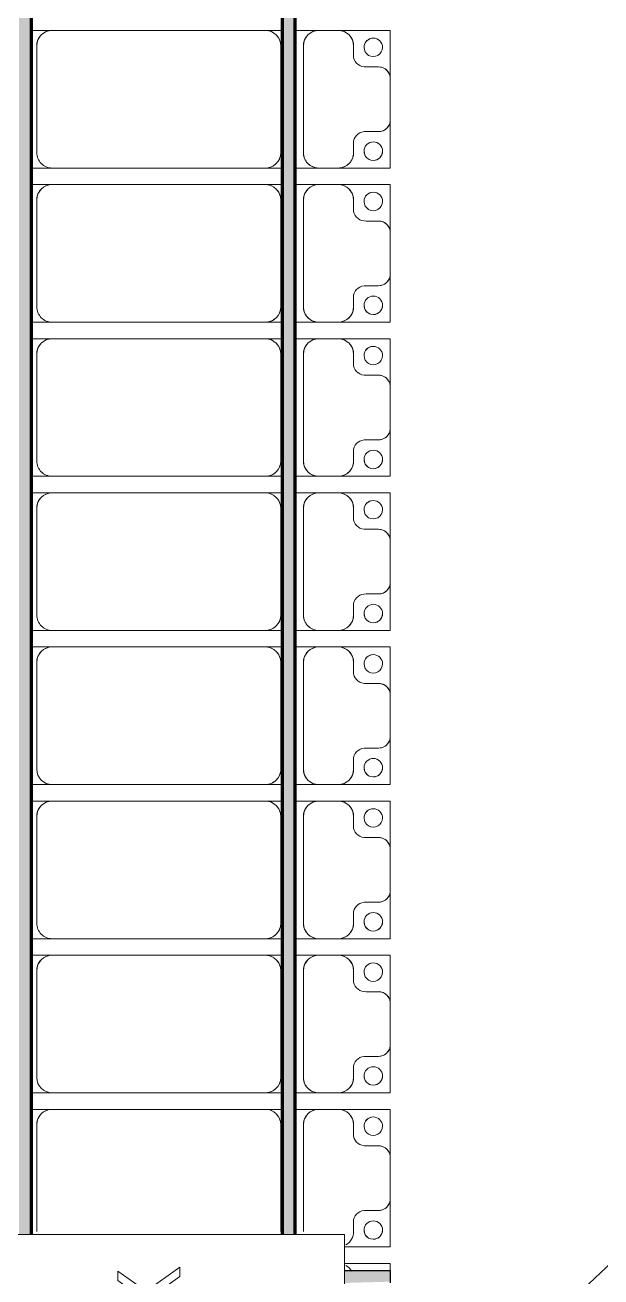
# Model space of a CAD drawing. Header units: millimetres. Extents: x -268744 to 115753, y -96240 to -10461.
# Drawn here: x 33730 to 35598, y -46627 to -42566 of the extents above; entities that cross this region are included whole.
import ezdxf

# ---------------------------------------------------------------- set-up
doc = ezdxf.new("R2010")
doc.units = ezdxf.units.MM
doc.layers.add('A-GENM', color=13, linetype='Continuous', lineweight=9)
doc.layers.add('S-BEAM', color=12, linetype='Continuous', lineweight=9)
doc.layers.add('GC-DAY NEO', color=5, linetype='Continuous')

# ---------------------------------------------------------------- blocks, each defined once
blk = doc.blocks.new('Dầm C52 - Hộp 40x60-V26-KHUNG KẾT CẤU BÈ PIN 1')
at = {"layer": 'S-BEAM', "lineweight": 25}
h = blk.add_hatch(color=4, dxfattribs=at)
h.paths.add_polyline_path([(-145811, -20), (-73437.3, -15.7), (-73437.3, 20), (-145811, 20), (-145811, -15.7)])
h.paths.add_polyline_path([(-72237.3, -20), (-593.6, -15.7), (-593.6, 20), (-72237.3, 20), (-72237.3, -15.7)])
h.paths.add_polyline_path([(606.4, -20), (72250.2, -15.7), (72250.2, 20), (606.4, 20), (606.4, -15.7)])
h.paths.add_polyline_path([(73450.2, -20), (144462.7, -15.7), (144462.7, 20), (73450.2, 20), (73450.2, -15.7)])
h.paths.add_polyline_path([(145662.7, -20), (145811, -15.7), (145811, 20), (145662.7, 20), (145662.7, -15.7)])
at = {"layer": 'S-BEAM', "color": 4, "lineweight": 25}
for p, q in [((145662.7, 20), (145811, 20)), ((145811, 20), (145811, -20))]:
    blk.add_line(p, q, dxfattribs=at)
blk = doc.blocks.new('Dai phaodi lai - DẢI PHAO ĐI LẠI-V77-KHUNG KẾT CẤU BÈ PIN 1')
at = {"layer": 'A-GENM', "color": 7}
for p, q in [((22276.8, 748.4), (22433.1, 748.4)), ((22276.8, 579.3), (22276.8, 748.4)), ((22276.8, 748.4), (22276.8, 579.3)), ((22433.1, 748.4), (22276.8, 748.4)), ((22566.9, 748.4), (22433.1, 748.4)), ((22566.9, 748.4), (22723.2, 748.4)), ((22723.2, 748.4), (22566.9, 748.4)), ((22723.2, 748.4), (22723.2, 579.3)), ((22723.2, 579.3), (22723.2, 748.4)), ((22776.8, 748.4), (22933.1, 748.4)), ((22776.8, 579.3), (22776.8, 748.4)), ((22776.8, 748.4), (22776.8, 579.3)), ((22933.1, 748.4), (22776.8, 748.4)), ((23066.9, 748.4), (22933.1, 748.4)), ((23066.9, 748.4), (23223.2, 748.4)), ((23223.2, 748.4), (23066.9, 748.4)), ((23223.2, 748.4), (23223.2, 579.3)), ((23223.2, 579.3), (23223.2, 748.4)), ((23276.8, 748.4), (23433.1, 748.4)), ((23276.8, 579.3), (23276.8, 748.4)), ((23276.8, 748.4), (23276.8, 579.3)), ((23433.1, 748.4), (23276.8, 748.4)), ((23566.9, 748.4), (23433.1, 748.4)), ((23566.9, 748.4), (23723.2, 748.4)), ((23723.2, 748.4), (23566.9, 748.4)), ((23723.2, 748.4), (23723.2, 579.3)), ((23723.2, 579.3), (23723.2, 748.4)), ((23776.8, 748.4), (23933.1, 748.4)), ((23776.8, 579.3), (23776.8, 748.4)), ((23776.8, 748.4), (23776.8, 579.3)), ((23933.1, 748.4), (23776.8, 748.4)), ((24066.9, 748.4), (23933.1, 748.4)), ((24066.9, 748.4), (24223.2, 748.4)), ((24223.2, 748.4), (24066.9, 748.4)), ((24223.2, 748.4), (24223.2, 579.3)), ((24223.2, 579.3), (24223.2, 748.4)), ((24276.8, 748.4), (24433.1, 748.4)), ((24276.8, 579.3), (24276.8, 748.4)), ((24276.8, 748.4), (24276.8, 579.3)), ((24433.1, 748.4), (24276.8, 748.4)), ((24566.9, 748.4), (24433.1, 748.4)), ((24566.9, 748.4), (24723.2, 748.4)), ((24723.2, 748.4), (24566.9, 748.4)), ((24723.2, 748.4), (24723.2, 579.3)), ((24723.2, 579.3), (24723.2, 748.4)), ((24776.8, 748.4), (24933.1, 748.4)), ((24776.8, 579.3), (24776.8, 748.4)), ((24776.8, 748.4), (24776.8, 579.3)), ((24933.1, 748.4), (24776.8, 748.4)), ((25066.9, 748.4), (24933.1, 748.4)), ((25066.9, 748.4), (25223.2, 748.4)), ((25223.2, 748.4), (25066.9, 748.4)), ((25223.2, 748.4), (25223.2, 579.3)), ((25223.2, 579.3), (25223.2, 748.4)), ((25276.8, 748.4), (25433.1, 748.4)), ((25276.8, 579.3), (25276.8, 748.4)), ((25276.8, 748.4), (25276.8, 579.3)), ((25433.1, 748.4), (25276.8, 748.4)), ((25566.9, 748.4), (25433.1, 748.4)), ((25566.9, 748.4), (25723.2, 748.4)), ((25723.2, 748.4), (25566.9, 748.4)), ((25723.2, 748.4), (25723.2, 579.3)), ((25723.2, 579.3), (25723.2, 748.4)), ((25776.8, 748.4), (25933.1, 748.4)), ((25776.8, 579.3), (25776.8, 748.4)), ((25776.8, 748.4), (25776.8, 579.3)), ((25933.1, 748.4), (25776.8, 748.4)), ((26066.9, 748.4), (25933.1, 748.4)), ((26066.9, 748.4), (26223.2, 748.4)), ((26223.2, 748.4), (26066.9, 748.4)), ((26223.2, 748.4), (26223.2, 600)), ((26223.2, 600), (26223.2, 748.4)), ((26276.8, 748.4), (26300.1, 748.4)), ((26276.8, 600), (26276.8, 748.4)), ((26276.8, 748.4), (26276.8, 600)), ((26300.1, 748.4), (26276.8, 748.4)), ((22395.1, 710.4), (22395.1, 670.7)), ((22604.9, 670.7), (22604.9, 710.4)), ((22895.1, 710.4), (22895.1, 670.7)), ((23104.9, 670.7), (23104.9, 710.4)), ((23395.1, 710.4), (23395.1, 670.7)), ((23604.9, 670.7), (23604.9, 710.4)), ((23895.1, 710.4), (23895.1, 670.7)), ((24104.9, 670.7), (24104.9, 710.4)), ((24395.1, 710.4), (24395.1, 670.7)), ((24604.9, 670.7), (24604.9, 710.4)), ((24895.1, 710.4), (24895.1, 670.7)), ((25104.9, 670.7), (25104.9, 710.4)), ((25395.1, 710.4), (25395.1, 670.7)), ((25604.9, 670.7), (25604.9, 710.4)), ((25895.1, 710.4), (25895.1, 670.7)), ((26104.9, 670.7), (26104.9, 710.4)), ((22364.3, 629.3), (22326.8, 629.3)), ((22673.2, 629.3), (22635.7, 629.3)), ((22864.3, 629.3), (22826.8, 629.3)), ((23173.2, 629.3), (23135.7, 629.3)), ((23364.3, 629.3), (23326.8, 629.3)), ((23673.2, 629.3), (23635.7, 629.3)), ((23864.3, 629.3), (23826.8, 629.3)), ((24173.2, 629.3), (24135.7, 629.3)), ((24364.3, 629.3), (24326.8, 629.3)), ((24673.2, 629.3), (24635.7, 629.3)), ((24864.3, 629.3), (24826.8, 629.3)), ((25173.2, 629.3), (25135.7, 629.3)), ((25364.3, 629.3), (25326.8, 629.3)), ((25673.2, 629.3), (25635.7, 629.3)), ((25864.3, 629.3), (25826.8, 629.3)), ((26173.2, 629.3), (26135.7, 629.3)), ((22276.8, 579.3), (22276.8, 516.7)), ((22723.2, 516.7), (22723.2, 579.3)), ((22776.8, 579.3), (22776.8, 516.7)), ((23223.2, 516.7), (23223.2, 579.3)), ((23276.8, 579.3), (23276.8, 516.7)), ((23723.2, 516.7), (23723.2, 579.3)), ((23776.8, 579.3), (23776.8, 516.7)), ((24223.2, 516.7), (24223.2, 579.3)), ((24276.8, 579.3), (24276.8, 516.7)), ((24723.2, 516.7), (24723.2, 579.3)), ((24776.8, 579.3), (24776.8, 516.7)), ((25223.2, 516.7), (25223.2, 579.3)), ((25276.8, 579.3), (25276.8, 516.7)), ((25723.2, 516.7), (25723.2, 579.3)), ((25776.8, 579.3), (25776.8, 516.7)), ((22276.8, 438.7), (22276.8, 516.7)), ((22276.8, 438.7), (22276.8, 516.7)), ((22723.2, 516.7), (22723.2, 438.7)), ((22723.2, 516.7), (22723.2, 438.7)), ((22776.8, 438.7), (22776.8, 516.7)), ((22776.8, 438.7), (22776.8, 516.7)), ((23223.2, 516.7), (23223.2, 438.7)), ((23223.2, 516.7), (23223.2, 438.7)), ((23276.8, 438.7), (23276.8, 516.7)), ((23276.8, 438.7), (23276.8, 516.7)), ((23723.2, 516.7), (23723.2, 438.7)), ((23723.2, 516.7), (23723.2, 438.7)), ((23776.8, 438.7), (23776.8, 516.7)), ((23776.8, 438.7), (23776.8, 516.7)), ((24223.2, 516.7), (24223.2, 438.7)), ((24223.2, 516.7), (24223.2, 438.7)), ((24276.8, 438.7), (24276.8, 516.7)), ((24276.8, 438.7), (24276.8, 516.7)), ((24723.2, 516.7), (24723.2, 438.7)), ((24723.2, 516.7), (24723.2, 438.7)), ((24776.8, 438.7), (24776.8, 516.7)), ((24776.8, 438.7), (24776.8, 516.7)), ((25223.2, 516.7), (25223.2, 438.7)), ((25223.2, 516.7), (25223.2, 438.7)), ((25276.8, 438.7), (25276.8, 516.7)), ((25276.8, 438.7), (25276.8, 516.7)), ((25723.2, 516.7), (25723.2, 438.7)), ((25723.2, 516.7), (25723.2, 438.7)), ((25776.8, 438.7), (25776.8, 516.7)), ((25776.8, 438.7), (25776.8, 516.7)), ((22326.8, 466.7), (22673.2, 466.7)), ((22826.8, 466.7), (23173.2, 466.7)), ((23326.8, 466.7), (23673.2, 466.7)), ((23826.8, 466.7), (24173.2, 466.7)), ((24326.8, 466.7), (24673.2, 466.7)), ((24826.8, 466.7), (25173.2, 466.7)), ((25326.8, 466.7), (25673.2, 466.7)), ((25826.8, 466.7), (26173.2, 466.7)), ((22276.8, 343.3), (22276.8, 398.7)), ((22276.8, 343.3), (22276.8, 398.7)), ((22673.2, 393.3), (22326.8, 393.3)), ((22723.2, 398.7), (22723.2, 343.3)), ((22723.2, 398.7), (22723.2, 343.3)), ((22776.8, 343.3), (22776.8, 398.7)), ((22776.8, 343.3), (22776.8, 398.7)), ((23173.2, 393.3), (22826.8, 393.3)), ((23223.2, 398.7), (23223.2, 343.3)), ((23223.2, 398.7), (23223.2, 343.3)), ((23276.8, 343.3), (23276.8, 398.7)), ((23276.8, 343.3), (23276.8, 398.7)), ((23673.2, 393.3), (23326.8, 393.3)), ((23723.2, 398.7), (23723.2, 343.3)), ((23723.2, 398.7), (23723.2, 343.3)), ((23776.8, 343.3), (23776.8, 398.7)), ((23776.8, 343.3), (23776.8, 398.7)), ((24173.2, 393.3), (23826.8, 393.3)), ((24223.2, 398.7), (24223.2, 343.3)), ((24223.2, 398.7), (24223.2, 343.3)), ((24276.8, 343.3), (24276.8, 398.7)), ((24276.8, 343.3), (24276.8, 398.7)), ((24673.2, 393.3), (24326.8, 393.3)), ((24723.2, 398.7), (24723.2, 343.3)), ((24723.2, 398.7), (24723.2, 343.3)), ((24776.8, 343.3), (24776.8, 398.7)), ((24776.8, 343.3), (24776.8, 398.7)), ((25173.2, 393.3), (24826.8, 393.3)), ((25223.2, 398.7), (25223.2, 343.3)), ((25223.2, 398.7), (25223.2, 343.3)), ((25276.8, 343.3), (25276.8, 398.7)), ((25276.8, 343.3), (25276.8, 398.7)), ((25673.2, 393.3), (25326.8, 393.3)), ((25723.2, 398.7), (25723.2, 343.3)), ((25723.2, 398.7), (25723.2, 343.3)), ((25776.8, 343.3), (25776.8, 398.7)), ((25776.8, 343.3), (25776.8, 398.7)), ((26173.2, 393.3), (25826.8, 393.3)), ((22276.8, 343.3), (22276.8, -348.3)), ((22723.2, -348.3), (22723.2, 343.3)), ((22776.8, 343.3), (22776.8, -348.3)), ((23223.2, -348.3), (23223.2, 343.3)), ((23276.8, 343.3), (23276.8, -348.3)), ((23723.2, -348.3), (23723.2, 343.3)), ((23776.8, 343.3), (23776.8, -348.3)), ((24223.2, -348.3), (24223.2, 343.3)), ((24276.8, 343.3), (24276.8, -348.3)), ((24723.2, -348.3), (24723.2, 343.3)), ((24776.8, 343.3), (24776.8, -348.3)), ((25223.2, -348.3), (25223.2, 343.3)), ((25276.8, 343.3), (25276.8, -348.3)), ((25723.2, -348.3), (25723.2, 343.3)), ((25776.8, 343.3), (25776.8, -348.3)), ((22276.8, -416.3), (22276.8, -348.3)), ((22276.8, -416.3), (22276.8, -348.3)), ((22723.2, -348.3), (22723.2, -416.3)), ((22723.2, -348.3), (22723.2, -416.3)), ((22776.8, -416.3), (22776.8, -348.3)), ((22776.8, -416.3), (22776.8, -348.3)), ((23223.2, -348.3), (23223.2, -416.3)), ((23223.2, -348.3), (23223.2, -416.3)), ((23276.8, -416.3), (23276.8, -348.3)), ((23276.8, -416.3), (23276.8, -348.3)), ((23723.2, -348.3), (23723.2, -416.3)), ((23723.2, -348.3), (23723.2, -416.3)), ((23776.8, -416.3), (23776.8, -348.3)), ((23776.8, -416.3), (23776.8, -348.3)), ((24223.2, -348.3), (24223.2, -416.3)), ((24223.2, -348.3), (24223.2, -416.3)), ((24276.8, -416.3), (24276.8, -348.3)), ((24276.8, -416.3), (24276.8, -348.3)), ((24723.2, -348.3), (24723.2, -416.3)), ((24723.2, -348.3), (24723.2, -416.3)), ((24776.8, -416.3), (24776.8, -348.3)), ((24776.8, -416.3), (24776.8, -348.3)), ((25223.2, -348.3), (25223.2, -416.3)), ((25223.2, -348.3), (25223.2, -416.3)), ((25276.8, -416.3), (25276.8, -348.3)), ((25276.8, -416.3), (25276.8, -348.3)), ((25723.2, -348.3), (25723.2, -416.3)), ((25723.2, -348.3), (25723.2, -416.3)), ((25776.8, -416.3), (25776.8, -348.3)), ((25776.8, -416.3), (25776.8, -348.3)), ((22326.8, -398.3), (22673.2, -398.3)), ((22826.8, -398.3), (23173.2, -398.3)), ((23326.8, -398.3), (23673.2, -398.3)), ((23826.8, -398.3), (24173.2, -398.3)), ((24326.8, -398.3), (24673.2, -398.3)), ((24826.8, -398.3), (25173.2, -398.3)), ((25326.8, -398.3), (25673.2, -398.3)), ((25826.8, -398.3), (26173.2, -398.3))]:
    blk.add_line(p, q, dxfattribs=at)
for centre, radius, start, end in [((22433.1, 710.4), 38, 90, 180), ((22433.1, 710.4), 38, 90, 180), ((22433.1, 710.4), 38, 120, 180), ((22433.1, 710.4), 38, 120, 180), ((22433.1, 710.4), 38, 90, 105), ((22433.1, 710.4), 38, 90, 105), ((22566.9, 710.4), 38, 0, 90), ((22566.9, 710.4), 38, 75, 90), ((22566.9, 710.4), 38, 0, 90), ((22566.9, 710.4), 38, 75, 90), ((22566.9, 710.4), 38, 0, 60), ((22566.9, 710.4), 38, 0, 60), ((22933.1, 710.4), 38, 90, 180), ((22933.1, 710.4), 38, 90, 180), ((22933.1, 710.4), 38, 120, 180), ((22933.1, 710.4), 38, 120, 180), ((22933.1, 710.4), 38, 90, 105), ((22933.1, 710.4), 38, 90, 105), ((23066.9, 710.4), 38, 360, 90), ((23066.9, 710.4), 38, 75, 90), ((23066.9, 710.4), 38, 360, 90), ((23066.9, 710.4), 38, 75, 90), ((23066.9, 710.4), 38, 360, 60), ((23066.9, 710.4), 38, 360, 60), ((23433.1, 710.4), 38, 90, 180), ((23433.1, 710.4), 38, 90, 180), ((23433.1, 710.4), 38, 120, 180), ((23433.1, 710.4), 38, 120, 180), ((23433.1, 710.4), 38, 90, 105), ((23433.1, 710.4), 38, 90, 105), ((23566.9, 710.4), 38, 0, 90), ((23566.9, 710.4), 38, 75, 90), ((23566.9, 710.4), 38, 0, 90), ((23566.9, 710.4), 38, 75, 90), ((23566.9, 710.4), 38, 0, 60), ((23566.9, 710.4), 38, 0, 60), ((23933.1, 710.4), 38, 90, 180), ((23933.1, 710.4), 38, 90, 180), ((23933.1, 710.4), 38, 120, 180), ((23933.1, 710.4), 38, 120, 180), ((23933.1, 710.4), 38, 90, 105), ((23933.1, 710.4), 38, 90, 105), ((24066.9, 710.4), 38, 0, 90), ((24066.9, 710.4), 38, 75, 90), ((24066.9, 710.4), 38, 0, 90), ((24066.9, 710.4), 38, 75, 90), ((24066.9, 710.4), 38, 0, 60), ((24066.9, 710.4), 38, 0, 60), ((24433.1, 710.4), 38, 90, 180), ((24433.1, 710.4), 38, 90, 180), ((24433.1, 710.4), 38, 120, 180), ((24433.1, 710.4), 38, 120, 180), ((24433.1, 710.4), 38, 90, 105), ((24433.1, 710.4), 38, 90, 105), ((24566.9, 710.4), 38, 0, 90), ((24566.9, 710.4), 38, 75, 90), ((24566.9, 710.4), 38, 0, 90), ((24566.9, 710.4), 38, 75, 90), ((24566.9, 710.4), 38, 0, 60), ((24566.9, 710.4), 38, 0, 60), ((24933.1, 710.4), 38, 90, 180), ((24933.1, 710.4), 38, 90, 180), ((24933.1, 710.4), 38, 120, 180), ((24933.1, 710.4), 38, 120, 180), ((24933.1, 710.4), 38, 90, 105), ((24933.1, 710.4), 38, 90, 105), ((25066.9, 710.4), 38, 0, 90), ((25066.9, 710.4), 38, 75, 90), ((25066.9, 710.4), 38, 0, 90), ((25066.9, 710.4), 38, 75, 90), ((25066.9, 710.4), 38, 0, 60), ((25066.9, 710.4), 38, 0, 60), ((25433.1, 710.4), 38, 90, 180), ((25433.1, 710.4), 38, 90, 180), ((25433.1, 710.4), 38, 123.1388, 180), ((25433.1, 710.4), 38, 123.1388, 180), ((25433.1, 710.4), 38, 90, 105), ((25433.1, 710.4), 38, 90, 105), ((25566.9, 710.4), 38, 0, 90), ((25566.9, 710.4), 38, 75, 90), ((25566.9, 710.4), 38, 0, 90), ((25566.9, 710.4), 38, 75, 90), ((25566.9, 710.4), 38, 360, 60), ((25566.9, 710.4), 38, 360, 60), ((25933.1, 710.4), 38, 90, 180), ((25933.1, 710.4), 38, 90, 180), ((25933.1, 710.4), 38, 120, 180), ((25933.1, 710.4), 38, 120, 180), ((25933.1, 710.4), 38, 90, 105), ((25933.1, 710.4), 38, 90, 105), ((26066.9, 710.4), 38, 0, 90), ((26066.9, 710.4), 38, 75, 90), ((26066.9, 710.4), 38, 0, 90), ((26066.9, 710.4), 38, 75, 90), ((26066.9, 710.4), 38, 0, 60), ((26066.9, 710.4), 38, 0, 60), ((22331.6, 693.3), 30, 90, 270), ((22331.6, 693.3), 30, 90, 180), ((22331.6, 693.3), 30, 270, 90), ((22331.6, 693.3), 30, 270, 90), ((22668.4, 693.3), 30, 90, 270), ((22668.4, 693.3), 30, 90, 270), ((22668.4, 693.3), 30, 270, 90), ((22668.4, 693.3), 30, 0, 90), ((22831.6, 693.3), 30, 90, 270), ((22831.6, 693.3), 30, 90, 180), ((22831.6, 693.3), 30, 270, 90), ((22831.6, 693.3), 30, 270, 90), ((23168.4, 693.3), 30, 90, 270), ((23168.4, 693.3), 30, 90, 270), ((23168.4, 693.3), 30, 270, 90), ((23168.4, 693.3), 30, 0, 90), ((23331.6, 693.3), 30, 90, 270), ((23331.6, 693.3), 30, 90, 180), ((23331.6, 693.3), 30, 270, 90), ((23331.6, 693.3), 30, 270, 90), ((23668.4, 693.3), 30, 90, 270), ((23668.4, 693.3), 30, 90, 270), ((23668.4, 693.3), 30, 270, 90), ((23668.4, 693.3), 30, 0, 90), ((23831.6, 693.3), 30, 90, 270), ((23831.6, 693.3), 30, 90, 180), ((23831.6, 693.3), 30, 270, 90), ((23831.6, 693.3), 30, 270, 90), ((24168.4, 693.3), 30, 90, 270), ((24168.4, 693.3), 30, 90, 270), ((24168.4, 693.3), 30, 270, 90), ((24168.4, 693.3), 30, 0, 90), ((24331.6, 693.3), 30, 90, 270), ((24331.6, 693.3), 30, 90, 180), ((24331.6, 693.3), 30, 270, 90), ((24331.6, 693.3), 30, 270, 90), ((24668.4, 693.3), 30, 90, 270), ((24668.4, 693.3), 30, 90, 270), ((24668.4, 693.3), 30, 270, 90), ((24668.4, 693.3), 30, 0, 90), ((24831.6, 693.3), 30, 90, 270), ((24831.6, 693.3), 30, 90, 180), ((24831.6, 693.3), 30, 270, 90), ((24831.6, 693.3), 30, 270, 90), ((25168.4, 693.3), 30, 90, 270), ((25168.4, 693.3), 30, 90, 270), ((25168.4, 693.3), 30, 270, 90), ((25168.4, 693.3), 30, 0, 90), ((25331.6, 693.3), 30, 90, 270), ((25331.6, 693.3), 30, 90, 180), ((25331.6, 693.3), 30, 270, 90), ((25331.6, 693.3), 30, 270, 90), ((25668.4, 693.3), 30, 90, 270), ((25668.4, 693.3), 30, 90, 270), ((25668.4, 693.3), 30, 270, 90), ((25668.4, 693.3), 30, 0, 90), ((25831.6, 693.3), 30, 90, 270), ((25831.6, 693.3), 30, 90, 180), ((25831.6, 693.3), 30, 270, 90), ((25831.6, 693.3), 30, 270, 90), ((26168.4, 693.3), 30, 90, 270), ((26168.4, 693.3), 30, 90, 270), ((26168.4, 693.3), 30, 270, 90), ((26168.4, 693.3), 30, 0, 90), ((22331.6, 693.3), 30, 195, 270), ((22355.2, 668.2), 40, 283.1885, 3.5081), ((22644.8, 668.2), 40, 176.4919, 256.8115), ((22668.4, 693.3), 30, 270, 345), ((22831.6, 693.3), 30, 195, 270), ((22855.2, 668.2), 40, 283.1885, 3.5081), ((23144.8, 668.2), 40, 176.4919, 256.8115), ((23168.4, 693.3), 30, 270, 345), ((23331.6, 693.3), 30, 195, 270), ((23355.2, 668.2), 40, 283.1885, 3.5081), ((23644.8, 668.2), 40, 176.4919, 256.8115), ((23668.4, 693.3), 30, 270, 345), ((23831.6, 693.3), 30, 195, 270), ((23855.2, 668.2), 40, 283.1885, 3.5081), ((24144.8, 668.2), 40, 176.4919, 256.8115), ((24168.4, 693.3), 30, 270, 345), ((24331.6, 693.3), 30, 195, 270), ((24355.2, 668.2), 40, 283.1885, 3.5081), ((24644.8, 668.2), 40, 176.4919, 256.8115), ((24668.4, 693.3), 30, 270, 345), ((24831.6, 693.3), 30, 195, 270), ((24855.2, 668.2), 40, 283.1885, 3.5081), ((25144.8, 668.2), 40, 176.4919, 256.8115), ((25168.4, 693.3), 30, 270, 345), ((25331.6, 693.3), 30, 195, 270), ((25355.2, 668.2), 40, 283.1885, 3.5081), ((25644.8, 668.2), 40, 176.4919, 256.8115), ((25668.4, 693.3), 30, 270, 345), ((25831.6, 693.3), 30, 195, 270), ((25855.2, 668.2), 40, 283.1885, 3.5081), ((26144.8, 668.2), 40, 176.4919, 256.8115), ((26168.4, 693.3), 30, 270, 345), ((22326.8, 579.3), 50, 90, 180), ((22326.8, 579.3), 50, 90, 165), ((22673.2, 579.3), 50, 360, 90), ((22673.2, 579.3), 50, 15, 90), ((22826.8, 579.3), 50, 90, 180), ((22826.8, 579.3), 50, 90, 165), ((23173.2, 579.3), 50, 0, 90), ((23173.2, 579.3), 50, 15, 90), ((23326.8, 579.3), 50, 90, 180), ((23326.8, 579.3), 50, 90, 165), ((23673.2, 579.3), 50, 360, 90), ((23673.2, 579.3), 50, 15, 90), ((23826.8, 579.3), 50, 90, 180), ((23826.8, 579.3), 50, 90, 165), ((24173.2, 579.3), 50, 0, 90), ((24173.2, 579.3), 50, 15, 90), ((24326.8, 579.3), 50, 90, 180), ((24326.8, 579.3), 50, 90, 165), ((24673.2, 579.3), 50, 0, 90), ((24673.2, 579.3), 50, 15, 90), ((24826.8, 579.3), 50, 90, 180), ((24826.8, 579.3), 50, 90, 165), ((25173.2, 579.3), 50, 0, 90), ((25173.2, 579.3), 50, 15, 90), ((25326.8, 579.3), 50, 90, 180), ((25326.8, 579.3), 50, 90, 165), ((25673.2, 579.3), 50, 0, 90), ((25673.2, 579.3), 50, 15, 90), ((25826.8, 579.3), 50, 90, 180), ((25826.8, 579.3), 50, 90, 165), ((26173.2, 579.3), 50, 30, 90), ((26173.2, 579.3), 50, 30, 90), ((26326.8, 579.3), 50, 120, 150), ((26326.8, 579.3), 50, 120, 150), ((22326.8, 516.7), 50, 180, 270), ((22326.8, 516.7), 50, 195, 270), ((22673.2, 516.7), 50, 270, 0), ((22673.2, 516.7), 50, 270, 345), ((22826.8, 516.7), 50, 180, 270), ((22826.8, 516.7), 50, 195, 270), ((23173.2, 516.7), 50, 270, 0), ((23173.2, 516.7), 50, 270, 345), ((23326.8, 516.7), 50, 180, 270), ((23326.8, 516.7), 50, 195, 270), ((23673.2, 516.7), 50, 270, 360), ((23673.2, 516.7), 50, 270, 345), ((23826.8, 516.7), 50, 180, 270), ((23826.8, 516.7), 50, 195, 270), ((24173.2, 516.7), 50, 270, 0), ((24173.2, 516.7), 50, 270, 345), ((24326.8, 516.7), 50, 180, 270), ((24326.8, 516.7), 50, 195, 270), ((24673.2, 516.7), 50, 270, 360), ((24673.2, 516.7), 50, 270, 345), ((24826.8, 516.7), 50, 180, 270), ((24826.8, 516.7), 50, 195, 270), ((25173.2, 516.7), 50, 270, 360), ((25173.2, 516.7), 50, 270, 345), ((25326.8, 516.7), 50, 180, 270), ((25326.8, 516.7), 50, 195, 270), ((25673.2, 516.7), 50, 270, 0), ((25673.2, 516.7), 50, 270, 345), ((25826.8, 516.7), 50, 180, 270), ((25826.8, 516.7), 50, 195, 270), ((22326.8, 343.3), 50, 90, 180), ((22326.8, 343.3), 50, 150, 180), ((22326.8, 343.3), 50, 105, 135), ((22673.2, 343.3), 50, 0, 90), ((22673.2, 343.3), 50, 0, 75), ((22826.8, 343.3), 50, 90, 180), ((22826.8, 343.3), 50, 150, 180), ((22826.8, 343.3), 50, 105, 135), ((23173.2, 343.3), 50, 0, 90), ((23173.2, 343.3), 50, 0, 75), ((23326.8, 343.3), 50, 90, 180), ((23326.8, 343.3), 50, 150, 180), ((23326.8, 343.3), 50, 105, 135), ((23673.2, 343.3), 50, 0, 90), ((23673.2, 343.3), 50, 0, 75), ((23826.8, 343.3), 50, 90, 180), ((23826.8, 343.3), 50, 150, 180), ((23826.8, 343.3), 50, 105, 135), ((24173.2, 343.3), 50, 0, 90), ((24173.2, 343.3), 50, 0, 75), ((24326.8, 343.3), 50, 90, 180), ((24326.8, 343.3), 50, 150, 180), ((24326.8, 343.3), 50, 105, 135), ((24673.2, 343.3), 50, 360, 90), ((24673.2, 343.3), 50, 360, 75), ((24826.8, 343.3), 50, 90, 180), ((24826.8, 343.3), 50, 150, 180), ((24826.8, 343.3), 50, 105, 135), ((25173.2, 343.3), 50, 0, 90), ((25173.2, 343.3), 50, 0, 75), ((25326.8, 343.3), 50, 90, 180), ((25326.8, 343.3), 50, 150, 180), ((25326.8, 343.3), 50, 105, 135), ((25673.2, 343.3), 50, 0, 90), ((25673.2, 343.3), 50, 0, 75), ((25826.8, 343.3), 50, 90, 180), ((25826.8, 343.3), 50, 150, 180), ((25826.8, 343.3), 50, 105, 135), ((22326.8, -348.3), 50, 180, 270), ((22326.8, -348.3), 50, 195, 270), ((22673.2, -348.3), 50, 270, 0), ((22673.2, -348.3), 50, 270, 0), ((22826.8, -348.3), 50, 180, 270), ((22826.8, -348.3), 50, 195, 270), ((23173.2, -348.3), 50, 270, 0), ((23173.2, -348.3), 50, 270, 0), ((23326.8, -348.3), 50, 180, 270), ((23326.8, -348.3), 50, 195, 270), ((23673.2, -348.3), 50, 270, 0), ((23673.2, -348.3), 50, 270, 0), ((23826.8, -348.3), 50, 180, 270), ((23826.8, -348.3), 50, 195, 270), ((24173.2, -348.3), 50, 270, 0), ((24173.2, -348.3), 50, 270, 0), ((24326.8, -348.3), 50, 180, 270), ((24326.8, -348.3), 50, 195, 270), ((24673.2, -348.3), 50, 270, 360), ((24673.2, -348.3), 50, 270, 360), ((24826.8, -348.3), 50, 180, 270), ((24826.8, -348.3), 50, 195, 270), ((25173.2, -348.3), 50, 270, 0), ((25173.2, -348.3), 50, 270, 0), ((25326.8, -348.3), 50, 180, 270), ((25326.8, -348.3), 50, 195, 270), ((25673.2, -348.3), 50, 270, 360), ((25673.2, -348.3), 50, 270, 360), ((25826.8, -348.3), 50, 180, 270), ((25826.8, -348.3), 50, 195, 270)]:
    blk.add_arc(centre, radius, start, end, dxfattribs=at)
blk = doc.blocks.new('Dầm C52 - Dầm C52-V78-KHUNG KẾT CẤU BÈ PIN 1')
at = {"layer": 'S-BEAM', "lineweight": 140}
h = blk.add_hatch(color=1, dxfattribs=at)
h.paths.add_polyline_path([(-25480.9, 20), (-25480.9, -20), (-25440.9, -19.8), (-25445.2, 20)])
h.paths.add_polyline_path([(-25400.9, 20), (-25400.9, -20), (-19440.9, -19.8), (-19443, 20), (-24983.5, 20)])
h.paths.add_polyline_path([(-19400.9, -19.8), (-19400.9, -20), (-13440.9, -19.8), (-13440.9, 20), (-19400.9, 20)])
h.paths.add_polyline_path([(-13400.9, -19.8), (-13400.9, -20), (-7440.9, -19.8), (-7440.9, 20), (-13400.9, 20)])
h.paths.add_polyline_path([(-7400.9, -20), (-2883.4, -19.8), (-2883.4, 20), (-7400.9, 20), (-7400.9, -19.8)])
h.paths.add_polyline_path([(-1283.4, -20), (4559.1, -19.8), (4559.1, 20), (-1283.4, 20), (-1283.4, -19.8)])
h.paths.add_polyline_path([(4599.1, 20), (4599.1, -20), (10559.1, -19.8), (10559.1, 20), (5027.2, 20)])
h.paths.add_polyline_path([(10599.1, 20), (10599.1, -20), (16559.1, -19.8), (16559.1, 20), (11029.4, 20)])
h.paths.add_polyline_path([(16599.1, 20), (16599.1, -20), (22559.1, -19.8), (22559.1, 20), (17031.5, 20)])
h.paths.add_polyline_path([(22599.1, 20), (22599.1, -20), (25259.1, -19.8), (25259.1, 20), (23033.7, 20)])
h.paths.add_polyline_path([(25299.1, -20), (25480.9, -19.8), (25480.9, 20), (25299.1, 20), (25299.1, -19.8)])
at = {"layer": 'S-BEAM', "color": 1, "lineweight": 140}
blk.add_line((4559.1, -20), (-1283.4, -20), dxfattribs=at)
blk = doc.blocks.new('Dầm C52 - Dầm C52-V79-KHUNG KẾT CẤU BÈ PIN 1')
at = {"layer": 'S-BEAM', "lineweight": 140}
h = blk.add_hatch(color=1, dxfattribs=at)
h.paths.add_polyline_path([(-25480.9, 20), (-25480.9, -20), (-25440.9, -20), (-25440.9, 20)])
h.paths.add_polyline_path([(-25400.9, 20), (-25400.9, -20), (-19440.9, -20), (-19443, 20), (-24983.5, 20)])
h.paths.add_polyline_path([(-19400.9, 20), (-19400.9, -20), (-13440.9, -20), (-13440.9, 20), (-18981.3, 20)])
h.paths.add_polyline_path([(-13400.9, -20), (-7440.9, -20), (-7440.9, 20), (-13400.9, 20)])
h.paths.add_polyline_path([(-7400.9, 20), (-7400.9, -20), (-2883.4, -20), (-2883.4, 20), (-6977, 20)])
h.paths.add_polyline_path([(-1283.4, 20), (-1283.4, -20), (4559.1, -20), (4559.1, 20), (-974.9, 20)])
h.paths.add_polyline_path([(4599.1, -20), (10559.1, -20), (10559.1, 20), (4599.1, 20)])
h.paths.add_polyline_path([(10599.1, 20), (10599.1, -20), (16559.1, -20), (16559.1, 20), (11029.4, 20)])
h.paths.add_polyline_path([(16599.1, -20), (22559.1, -20), (22559.1, 20), (16599.1, 20)])
h.paths.add_polyline_path([(22599.1, -20), (25259.1, -20), (25259.1, 20), (22599.1, 20)])
h.paths.add_polyline_path([(25299.1, -20), (25480.9, -20), (25480.9, 20), (25299.1, 20)])
at = {"layer": 'S-BEAM', "color": 1, "lineweight": 140}
for p, q in [((-1283.4, 20), (4559.1, 20)), ((4559.1, -20), (-1283.4, -20))]:
    blk.add_line(p, q, dxfattribs=at)
blk = doc.blocks.new('Invester - SG -510HX-20237-KHUNG KẾT CẤU BÈ PIN 1')
at = {"layer": 'A-GENM', "color": 7}
for p, q in [((800, 600), (-800, 600)), ((-800, 600), (-800, -600)), ((800, -600), (800, 600)), ((-690.2, 123), (-700.9, 111.3)), ((-675.5, 131.4), (-690.2, 123)), ((-657.8, 136.5), (-675.5, 131.4)), ((-638.3, 138.2), (-657.8, 136.5)), ((-617.1, 136.5), (-638.3, 138.2)), ((-598.5, 131.1), (-617.1, 136.5)), ((-583.3, 122.2), (-598.5, 131.1)), ((-572, 110), (-583.3, 122.2)), ((-483.3, 125.9), (-503.5, 110.4)), ((-458.6, 135.2), (-483.3, 125.9)), ((-430.4, 138.2), (-458.6, 135.2)), ((-409.7, 136.5), (-430.4, 138.2)), ((-391.1, 131.1), (-409.7, 136.5)), ((-375.4, 122.6), (-391.1, 131.1)), ((-363.6, 111.2), (-375.4, 122.6)), ((-116.3, 132), (-138.3, 28.4)), ((-19, 132), (-116.3, 132)), ((-19, 106.9), (-19, 132)), ((81.5, 122), (68, 108.4)), ((90.4, 135.1), (81.5, 122)), ((106.6, 135.1), (90.4, 135.1)), ((106.6, -65.8), (106.6, 135.1)), ((195.5, 124.2), (182.8, 110.4)), ((212, 132.4), (195.5, 124.2)), ((232.1, 135.1), (212, 132.4)), ((247.6, 133.5), (232.1, 135.1)), ((261.5, 128.6), (247.6, 133.5)), ((273.1, 120.7), (261.5, 128.6)), ((354.6, 135.1), (329.5, 135.1)), ((329.5, 135.1), (329.5, -65.8)), ((354.6, 53.5), (354.6, 135.1)), ((486.4, 135.1), (461.3, 135.1)), ((461.3, 135.1), (461.3, 53.5)), ((486.4, -65.8), (486.4, 135.1)), ((551, 135.1), (521, 135.1)), ((521, 135.1), (585.8, 43.7)), ((587.6, 83.6), (551, 135.1)), ((650.5, 135.1), (614.3, 84)), ((616.2, 43.3), (681.1, 135.1)), ((681.1, 135.1), (650.5, 135.1)), ((-707.5, 97.6), (-709.6, 82.9)), ((-709.6, 82.9), (-707.9, 69.8)), ((-700.9, 111.3), (-707.5, 97.6)), ((-684.5, 83.7), (-681.7, 95)), ((-682.5, 74), (-684.5, 83.7)), ((-681.7, 95), (-673.2, 104.5)), ((-673.2, 104.5), (-658.6, 111)), ((-658.6, 111), (-637.3, 113.1)), ((-637.3, 113.1), (-616.4, 111)), ((-616.4, 111), (-601.4, 104.4)), ((-601.4, 104.4), (-591.8, 93.6)), ((-591.8, 93.6), (-587.2, 78.6)), ((-564.9, 95.2), (-572, 110)), ((-562.1, 78.6), (-564.9, 95.2)), ((-518.5, 88.3), (-527.6, 62)), ((-503.5, 110.4), (-518.5, 88.3)), ((-497.7, 74.1), (-484.8, 93.5)), ((-484.8, 93.5), (-462.9, 107.7)), ((-462.9, 107.7), (-430.8, 113.1)), ((-430.8, 113.1), (-402.5, 108.1)), ((-402.5, 108.1), (-383, 94.7)), ((-383, 94.7), (-371.5, 71.5)), ((-354.8, 96.6), (-363.6, 111.2)), ((-348.4, 78), (-354.8, 96.6)), ((-106.8, 51.5), (-96, 106.9)), ((-96, 106.9), (-19, 106.9)), ((68, 108.4), (31.2, 84.9)), ((31.2, 84.9), (31.2, 61.1)), ((57.7, 73.8), (81.5, 90.8)), ((81.5, 90.8), (81.5, -65.8)), ((173.6, 90.8), (168.1, 65.2)), ((182.8, 110.4), (173.6, 90.8)), ((194.4, 72.1), (203.5, 96.6)), ((203.5, 96.6), (216.1, 106.6)), ((216.1, 106.6), (231.9, 110)), ((231.9, 110), (248.5, 106.2)), ((248.5, 106.2), (261.6, 94.7)), ((261.6, 94.7), (270.1, 71.7)), ((281.7, 110), (273.1, 120.7)), ((293.5, 80.2), (281.7, 110)), ((599.9, 63.5), (587.6, 83.6)), ((614.3, 84), (599.9, 63.5)), ((-707.9, 69.8), (-702.6, 58)), ((-702.6, 58), (-693.7, 47.7)), ((-693.7, 47.7), (-681.2, 39.3)), ((-676.5, 66.2), (-682.5, 74)), ((-662.3, 59.3), (-676.5, 66.2)), ((-635.5, 52.2), (-662.3, 59.3)), ((-591.1, 39.6), (-635.5, 52.2)), ((-587.2, 78.6), (-562.1, 78.6)), ((-527.6, 62), (-530.7, 33.7)), ((-505.6, 34.7), (-503.6, 55.2)), ((-503.6, 55.2), (-497.7, 74.1)), ((-371.5, 71.5), (-348.4, 78)), ((-88.9, 62.4), (-106.8, 51.5)), ((-99.1, 36.6), (-77, 40.9)), ((-70.1, 66), (-88.9, 62.4)), ((-77, 40.9), (-58.4, 38.2)), ((-46.6, 61.5), (-70.1, 66)), ((-27.1, 48), (-46.6, 61.5)), ((-14, 27.5), (-27.1, 48)), ((31.2, 61.1), (57.7, 73.8)), ((168.1, 65.2), (166.2, 33)), ((191.3, 33.1), (194.4, 72.1)), ((270.1, 71.7), (273, 33.1)), ((298.1, 33), (293.5, 80.2)), ((461.3, 53.5), (354.6, 53.5)), ((585.8, 43.7), (508.4, -65.8)), ((693.6, -65.8), (616.2, 43.3)), ((-715.9, 3.3), (-712.9, -17)), ((-690.8, 3.3), (-715.9, 3.3)), ((-682.7, -21.9), (-690.8, 3.3)), ((-681.2, 39.3), (-641.9, 26.9)), ((-641.9, 26.9), (-605.3, 17.3)), ((-605.3, 17.3), (-594.6, 12.1)), ((-594.6, 12.1), (-588.2, 5.9)), ((-576.8, 30.5), (-591.1, 39.6)), ((-588.2, 5.9), (-584.1, -9.8)), ((-566.8, 19.3), (-576.8, 30.5)), ((-560.9, 6), (-566.8, 19.3)), ((-558.9, -9.1), (-560.9, 6)), ((-530.7, 33.7), (-527.6, 5.6)), ((-527.6, 5.6), (-518.4, -19.7)), ((-503.2, 10.7), (-505.6, 34.7)), ((-496.1, -9.1), (-503.2, 10.7)), ((-345.5, 37.8), (-427.1, 37.8)), ((-427.1, 37.8), (-427.1, 12.7)), ((-427.1, 12.7), (-370.6, 12.7)), ((-370.6, 12.7), (-370.6, -23.6)), ((-345.5, -37.3), (-345.5, 37.8)), ((-163.4, 19), (-241.9, 19)), ((-241.9, 19), (-241.9, -6.2)), ((-163.4, -6.2), (-163.4, 19)), ((-138.3, 28.4), (-113.2, 25.2)), ((-113.2, 25.2), (-99.1, 36.6)), ((-58.4, 38.2), (-45.2, 30)), ((-45.2, 30), (-37.3, 17.1)), ((-34.7, 0.2), (-37.5, -17.8)), ((-37.3, 17.1), (-34.7, 0.2)), ((-9.6, 1.7), (-14, 27.5)), ((-13.5, -23.4), (-9.6, 1.7)), ((166.2, 33), (171.2, -15.8)), ((194.3, -6.4), (191.3, 33.1)), ((273, 33.1), (270, -6.4)), ((290.8, -24.5), (296.2, 1.1)), ((296.2, 1.1), (298.1, 33)), ((354.6, -65.8), (354.6, 28.4)), ((354.6, 28.4), (461.3, 28.4)), ((461.3, 28.4), (461.3, -65.8)), ((539, -65.8), (589.4, 5.5)), ((589.4, 5.5), (601.1, 22)), ((601.1, 22), (611.8, 6.9)), ((611.8, 6.9), (663.5, -65.8)), ((-712.9, -17), (-705.1, -35.1)), ((-705.1, -35.1), (-692.8, -49.9)), ((-674.6, -30.8), (-682.7, -21.9)), ((-662.9, -37.8), (-674.6, -30.8)), ((-648.7, -42.3), (-662.9, -37.8)), ((-606.6, -39.2), (-632.8, -43.8)), ((-589.6, -26.6), (-606.6, -39.2)), ((-584.1, -9.8), (-589.6, -26.6)), ((-578.9, -51.7), (-567.9, -39.2)), ((-567.9, -39.2), (-561.2, -24.6)), ((-561.2, -24.6), (-558.9, -9.1)), ((-518.4, -19.7), (-503.2, -40.9)), ((-484.6, -24.4), (-496.1, -9.1)), ((-468.7, -35.3), (-484.6, -24.4)), ((-450.1, -41.7), (-468.7, -35.3)), ((-396, -37.4), (-413, -42.2)), ((-370.6, -23.6), (-396, -37.4)), ((-365.3, -51.1), (-345.5, -37.3)), ((-241.9, -6.2), (-163.4, -6.2)), ((-116.3, -9.3), (-141.4, -12.4)), ((-141.4, -12.4), (-135.3, -35.5)), ((-135.3, -35.5), (-121.8, -53.5)), ((-111.7, -24.4), (-116.3, -9.3)), ((-103.7, -35.2), (-111.7, -24.4)), ((-92.2, -41.7), (-103.7, -35.2)), ((-45.9, -31.8), (-59.4, -40.8)), ((-37.5, -17.8), (-45.9, -31.8)), ((-25.3, -44.9), (-13.5, -23.4)), ((171.2, -15.8), (177.5, -34.7)), ((177.5, -34.7), (186.2, -49.8)), ((203.1, -29.3), (194.3, -6.4)), ((216.3, -40.2), (203.1, -29.3)), ((232.1, -43.8), (216.3, -40.2)), ((248, -40.2), (232.1, -43.8)), ((261.2, -29.2), (248, -40.2)), ((270, -6.4), (261.2, -29.2)), ((281.6, -44.1), (290.8, -24.5)), ((-692.8, -49.9), (-676.7, -60.5)), ((-676.7, -60.5), (-656.4, -66.8)), ((-656.4, -66.8), (-631.8, -68.9)), ((-632.8, -43.8), (-648.7, -42.3)), ((-631.8, -68.9), (-611.8, -67)), ((-611.8, -67), (-593.8, -61.1)), ((-593.8, -61.1), (-578.9, -51.7)), ((-503.2, -40.9), (-482, -56.3)), ((-482, -56.3), (-456.5, -65.8)), ((-456.5, -65.8), (-428.4, -68.9)), ((-430.4, -43.8), (-450.1, -41.7)), ((-413, -42.2), (-430.4, -43.8)), ((-428.4, -68.9), (-406.8, -67)), ((-406.8, -67), (-385.8, -61)), ((-385.8, -61), (-365.3, -51.1)), ((-121.8, -53.5), (-102.2, -65.1)), ((-102.2, -65.1), (-77.5, -68.9)), ((-77.4, -43.8), (-92.2, -41.7)), ((-77.5, -68.9), (-61.9, -67.4)), ((-59.4, -40.8), (-77.4, -43.8)), ((-61.9, -67.4), (-47.9, -62.9)), ((-47.9, -62.9), (-35.8, -55.4)), ((-35.8, -55.4), (-25.3, -44.9)), ((81.5, -65.8), (106.6, -65.8)), ((186.2, -49.8), (206.1, -64.2)), ((206.1, -64.2), (232.1, -68.9)), ((232.1, -68.9), (252.4, -66.2)), ((252.4, -66.2), (268.9, -57.9)), ((268.9, -57.9), (281.6, -44.1)), ((329.5, -65.8), (354.6, -65.8)), ((461.3, -65.8), (486.4, -65.8)), ((508.4, -65.8), (539, -65.8)), ((663.5, -65.8), (693.6, -65.8)), ((-800, -600), (800, -600))]:
    blk.add_line(p, q, dxfattribs=at)
blk = doc.blocks.new('be pin 1_rvt-1-KHUNG KẾT CẤU BÈ PIN 1')
at = {"layer": 'A-GENM', "lineweight": 9}
for name, p, rotation in [('Dai phaodi lai - DẢI PHAO ĐI LẠI-V77-KHUNG KẾT CẤU BÈ PIN 1', (34166, -20306.4), 270.0000000003262), ('Invester - SG -510HX-20237-KHUNG KẾT CẤU BÈ PIN 1', (34166, -47289.1), 90.00000000032605)]:
    blk.add_blockref(name, p, dxfattribs=dict(at, rotation=rotation))
at = {"layer": 'S-BEAM', "lineweight": 9, "rotation": 90.00000000032618}
for name, p in [('Dầm C52 - Dầm C52-V78-KHUNG KẾT CẤU BÈ PIN 1', (33729.7, -45205.6)), ('Dầm C52 - Dầm C52-V79-KHUNG KẾT CẤU BÈ PIN 1', (34584.7, -45205.6))]:
    blk.add_blockref(name, p, dxfattribs=at)
at = {"layer": 'S-BEAM', "lineweight": 9}
blk.add_blockref('Dầm C52 - Hộp 40x60-V26-KHUNG KẾT CẤU BÈ PIN 1', (-110896.7, -46626.5), dxfattribs=at)

msp = doc.modelspace()

# ---------------------------------------------------------------- linework, layer by layer
at = {"layer": 'GC-DAY NEO'}
msp.add_line((33906.4, -48207.1), (39726.1, -42717.9), dxfattribs=at)

# ---------------------------------------------------------------- block references
at = {"lineweight": 5}
msp.add_blockref('be pin 1_rvt-1-KHUNG KẾT CẤU BÈ PIN 1', (0, 0), dxfattribs=at)

doc.saveas('drawing.dxf')
